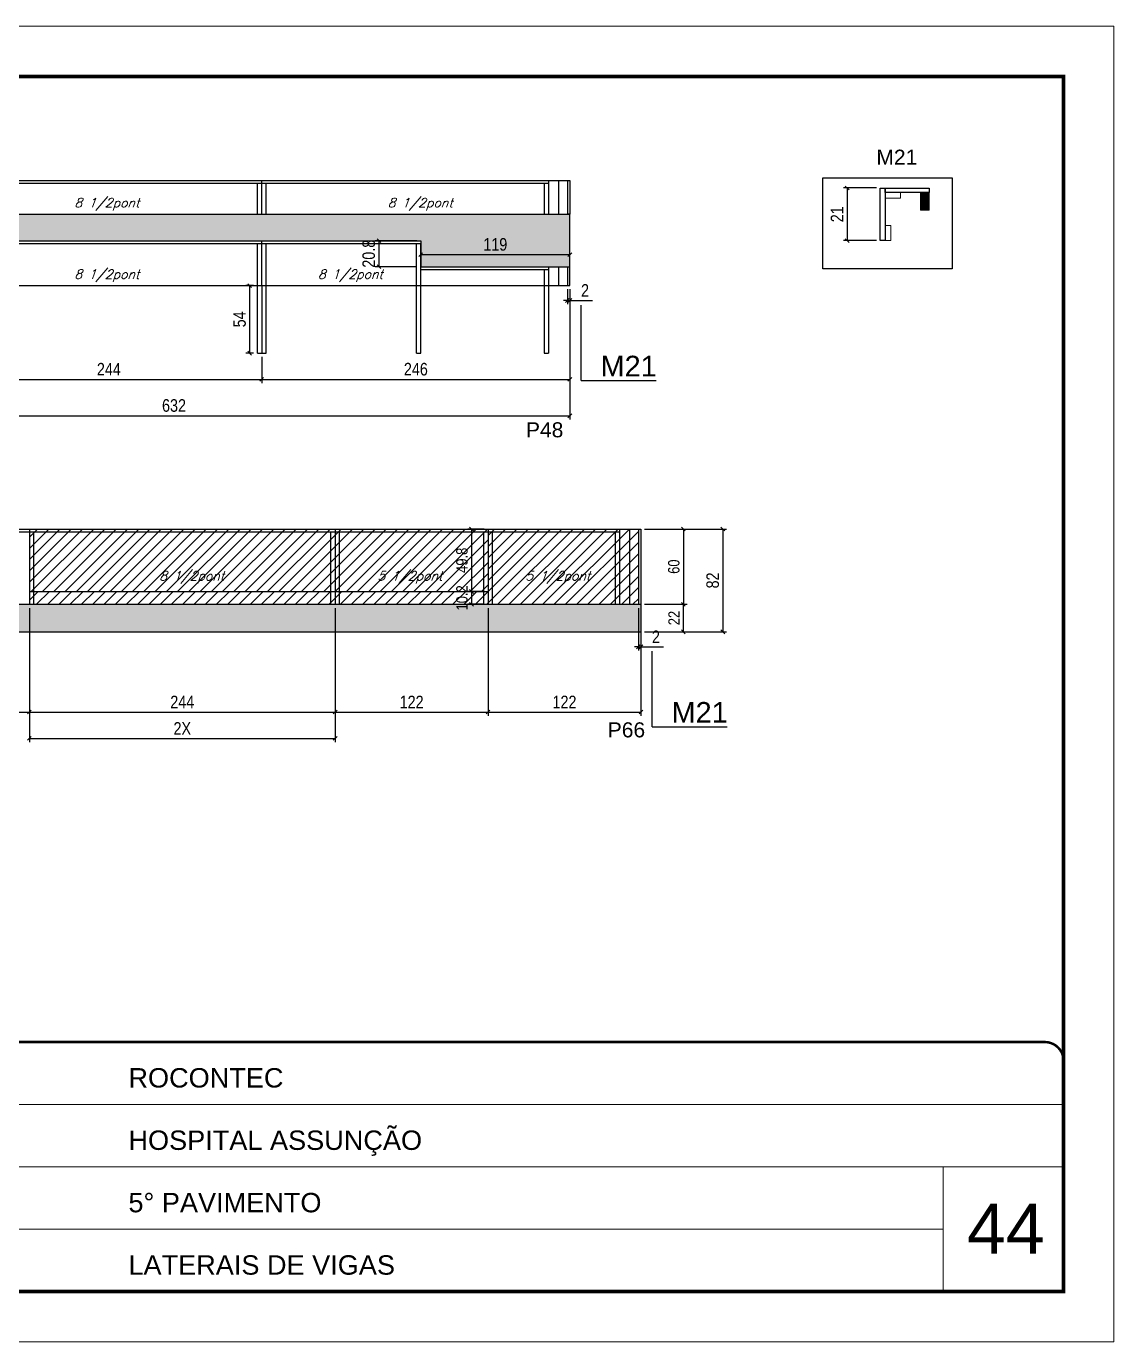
# Model space of a CAD drawing. Extents: x -20960 to -5926, y -2106 to 21915.
# Drawn here: x -6835 to -5967, y 9380 to 10430 of the extents above; entities that cross this region are included whole.
import ezdxf

# ---------------------------------------------------------------- set-up
doc = ezdxf.new("R2010")
doc.units = 0
doc.linetypes.add('CONTINUO', pattern=[0])
doc.linetypes.add('DASHED', pattern=[0.75, 0.5, -0.25])
for name, color, linetype in [('5', 5, 'Continuous'), ('COTA', 241, 'Continuous'), ('NOMENCLATURA', 7, 'Continuous'), ('Painéis', 200, 'Continuous'), ('Reaproveitamento', 251, 'Continuous'), ('SARR_2.2x7', 40, 'Continuous'), ('SARR_3.5x7', 81, 'Continuous'), ('texto', 7, 'Continuous')]:
    doc.layers.add(name, color=color, linetype=linetype)
for name, color, linetype, lineweight in [('CARIMBO', 255, 'Continuous', 9), ('Folhas', 255, 'Continuous', 9), ('Madeira', 126, 'Continuous', 18), ('Sarr 2.2x7', 40, 'Continuous', 9), ('SARRAFO DE PRESSAO', 251, 'DASHED', 9)]:
    doc.layers.add(name, color=color, linetype=linetype, lineweight=lineweight)
doc.styles.add('ARIAL', font='arial.ttf')
doc.styles.add('COTA TECNICA', font='techl___.ttf', dxfattribs={"height": 10})
doc.styles.add('COTA TECNICA-50', font='techl___.ttf', dxfattribs={"height": 9})
doc.styles.add('Romans', font='romans.shx')
doc.styles.get("Standard").update_dxf_attribs({"font": 'arial.ttf'})
doc.dimstyles.new('COTA PAINEL-50', dxfattribs={"dimtxt": 9, "dimasz": 3, "dimexe": 3, "dimexo": 3, "dimgap": 3, "dimtad": 1, "dimdec": 1, "dimzin": 12, "dimdsep": 46, "dimtxsty": 'COTA TECNICA-50', "dimblk1": 'OBLIQUE', "dimblk2": 'OBLIQUE', "dimsah": 1, "dimcen": 0.9, "dimclrd": 4, "dimclre": 4, "dimclrt": 240, "dimadec": 1, "dimazin": 3, "dimtfac": 1, "dimtdec": 1, "dimtmove": 0, "dimatfit": 3, "dimfxl": 1, "dimtolj": 1, "dimtzin": 12, "dimarcsym": 0})
doc.dimstyles.new('PAINEL', dxfattribs={"dimtxt": 10, "dimasz": 3, "dimexe": 3, "dimexo": 3, "dimgap": 3, "dimtad": 1, "dimdec": 1, "dimzin": 12, "dimdsep": 46, "dimtxsty": 'COTA TECNICA', "dimblk1": 'OBLIQUE', "dimblk2": 'OBLIQUE', "dimsah": 1, "dimcen": 0.9, "dimclrd": 4, "dimclre": 4, "dimclrt": 240, "dimadec": 1, "dimazin": 3, "dimtfac": 1, "dimtdec": 1, "dimtmove": 0, "dimatfit": 3, "dimfxl": 1, "dimtolj": 1, "dimtzin": 12, "dimarcsym": 0})
pattern_1 = [(45, (14041.408, 13473.882), (-4.490128, 4.490128), [])]
pattern_2 = [(45, (1585, 3445.7253), (-4.490128, 4.490128), [])]

# ---------------------------------------------------------------- blocks, each defined once
blk = doc.blocks.new('9999999999')
at = {"color": 30, "linetype": 'CONTINUO'}
for p, q in [((98564.6, 34379.6), (99584, 34379.6)), ((98564.6, 34329.8), (99488, 34329.8)), ((99584, 34329.8), (99488, 34329.8)), ((99488, 34329.8), (99488, 34230.2)), ((98564.6, 34280), (99488, 34280))]:
    blk.add_line(p, q, dxfattribs=at)
at = {"color": 30, "linetype": 'CONTINUO', "const_width": 2}
blk.add_lwpolyline([(99584, 34230.2), (99584, 34414.4, 0.414214), (99569, 34429.4), (98229, 34429.4, 0.414214), (98214, 34414.4), (98214, 34245.2, 0.414214), (98229, 34230.2), (99584, 34230.2)], format="xyb", dxfattribs=at)
at = {"layer": 'Folhas'}
blk.add_lwpolyline([(98139, 34190.2), (99624, 34190.2), (99624, 35240.2), (98139, 35240.2)], close=True, dxfattribs=at)
at = {"layer": 'Folhas', "color": 30, "const_width": 3}
blk.add_lwpolyline([(98214, 34230.2), (99584, 34230.2), (99584, 35200.2), (98214, 35200.2)], close=True, dxfattribs=at)
at = {"color": 7, "linetype": 'Continuous', "ltscale": 5, "style": 'ARIAL'}
for s, height, p in [('ROCONTEC', 15.48, (98837.7, 34393.1)), ('HOSPITAL ASSUNÇÃO', 15.483, (98837.7, 34343.3)), ('5° PAVIMENTO', 15.483, (98837.7, 34293.5)), ('LATERAIS DE VIGAS', 15.483, (98837.7, 34243.7))]:
    blk.add_text(s, height=height, dxfattribs=at).set_placement(p)
blk = doc.blocks.new('_Oblique')
at = {"color": 0, "linetype": 'ByBlock', "lineweight": -2}
blk.add_line((-0.5, -0.5), (0.5, 0.5), dxfattribs=at)
blk = doc.blocks.new('*D1491')
at = {"layer": 'COTA', "color": 4, "lineweight": -2, "ltscale": 25, "transparency": 16777216}
for p, q in [((-6403, 10219.7), (-6403, 10207.8)), ((-6401, 10219.7), (-6401, 10207.8)), ((-6403, 10210.8), (-6406, 10210.8)), ((-6403, 10210.8), (-6401, 10210.8)), ((-6401, 10210.8), (-6382.8, 10210.8))]:
    blk.add_line(p, q, dxfattribs=at)
at = {"layer": 'Defpoints', "color": 0, "ltscale": 25, "transparency": 16777216}
for p in [(-6403, 10222.7), (-6401, 10222.7), (-6401, 10210.8)]:
    blk.add_point(p, dxfattribs=at)
at = {"layer": 'COTA', "color": 4, "lineweight": -2, "ltscale": 25, "transparency": 16777216, "xscale": 3, "yscale": 3, "zscale": 3}
blk.add_blockref('_Oblique', (-6403, 10210.8), dxfattribs=at)
at = {"layer": 'COTA', "color": 4, "lineweight": -2, "ltscale": 25, "transparency": 16777216, "xscale": 3, "yscale": 3, "zscale": 3, "rotation": 180}
blk.add_blockref('_Oblique', (-6401, 10210.8), dxfattribs=at)
at = {"layer": 'COTA', "color": 240, "ltscale": 25, "transparency": 16777216, "insert": (-6388.9, 10218.8), "char_height": 10, "attachment_point": 5, "style": 'COTA TECNICA'}
blk.add_mtext('\\A1;2', dxfattribs=at)
blk = doc.blocks.new('*D1493')
at = {"layer": 'COTA', "color": 4, "lineweight": -2, "ltscale": 25, "transparency": 16777216}
for p, q in [((-6890.9, 10165.7), (-6890.9, 10144.8)), ((-6646.9, 10165.7), (-6646.9, 10144.8)), ((-6890.9, 10147.8), (-6646.9, 10147.8))]:
    blk.add_line(p, q, dxfattribs=at)
at = {"layer": 'Defpoints', "color": 0, "ltscale": 25, "transparency": 16777216}
for p in [(-6890.9, 10168.7), (-6646.9, 10168.7), (-6646.9, 10147.8)]:
    blk.add_point(p, dxfattribs=at)
at = {"layer": 'COTA', "color": 4, "lineweight": -2, "ltscale": 25, "transparency": 16777216, "xscale": 3, "yscale": 3, "zscale": 3, "rotation": 180}
blk.add_blockref('_Oblique', (-6890.9, 10147.8), dxfattribs=at)
at = {"layer": 'COTA', "color": 4, "lineweight": -2, "ltscale": 25, "transparency": 16777216, "xscale": 3, "yscale": 3, "zscale": 3}
blk.add_blockref('_Oblique', (-6646.9, 10147.8), dxfattribs=at)
at = {"layer": 'COTA', "color": 240, "ltscale": 25, "transparency": 16777216, "insert": (-6768.9, 10155.9), "char_height": 10, "attachment_point": 5, "style": 'COTA TECNICA'}
blk.add_mtext('\\A1;244', dxfattribs=at)
blk = doc.blocks.new('*D1494')
at = {"layer": 'COTA', "color": 4, "lineweight": -2, "ltscale": 25, "transparency": 16777216}
for p, q in [((-6401, 10219.7), (-6401, 10144.8)), ((-6646.9, 10165.7), (-6646.9, 10144.8)), ((-6646.9, 10147.8), (-6401, 10147.8))]:
    blk.add_line(p, q, dxfattribs=at)
at = {"layer": 'Defpoints', "color": 0, "ltscale": 25, "transparency": 16777216}
for p in [(-6401, 10222.7), (-6646.9, 10168.7), (-6401, 10147.8)]:
    blk.add_point(p, dxfattribs=at)
at = {"layer": 'COTA', "color": 4, "lineweight": -2, "ltscale": 25, "transparency": 16777216, "xscale": 3, "yscale": 3, "zscale": 3, "rotation": 180}
blk.add_blockref('_Oblique', (-6646.9, 10147.8), dxfattribs=at)
at = {"layer": 'COTA', "color": 4, "lineweight": -2, "ltscale": 25, "transparency": 16777216, "xscale": 3, "yscale": 3, "zscale": 3}
blk.add_blockref('_Oblique', (-6401, 10147.8), dxfattribs=at)
at = {"layer": 'COTA', "color": 240, "ltscale": 25, "transparency": 16777216, "insert": (-6523.9, 10155.9), "char_height": 10, "attachment_point": 5, "style": 'COTA TECNICA'}
blk.add_mtext('\\A1;246', dxfattribs=at)
blk = doc.blocks.new('*D1495')
at = {"layer": 'COTA', "color": 4, "lineweight": -2, "ltscale": 25, "transparency": 16777216}
for p, q in [((-6520, 10240.7), (-6520, 10250.4)), ((-6401, 10241.1), (-6401, 10250.4)), ((-6520, 10247.4), (-6401, 10247.4))]:
    blk.add_line(p, q, dxfattribs=at)
at = {"layer": 'Defpoints', "color": 0, "ltscale": 25, "transparency": 16777216}
for p in [(-6520, 10237.7), (-6401, 10247.4), (-6401, 10238.1)]:
    blk.add_point(p, dxfattribs=at)
at = {"layer": 'COTA', "color": 4, "lineweight": -2, "ltscale": 25, "transparency": 16777216, "xscale": 3, "yscale": 3, "zscale": 3, "rotation": 180}
blk.add_blockref('_Oblique', (-6520, 10247.4), dxfattribs=at)
at = {"layer": 'COTA', "color": 4, "lineweight": -2, "ltscale": 25, "transparency": 16777216, "xscale": 3, "yscale": 3, "zscale": 3}
blk.add_blockref('_Oblique', (-6401, 10247.4), dxfattribs=at)
at = {"layer": 'COTA', "color": 240, "ltscale": 25, "transparency": 16777216, "insert": (-6460.5, 10255.5), "char_height": 10, "attachment_point": 5, "style": 'COTA TECNICA'}
blk.add_mtext('\\A1;119', dxfattribs=at)
blk = doc.blocks.new('*D1496')
at = {"layer": 'COTA', "color": 4, "lineweight": -2, "ltscale": 25, "transparency": 16777216}
for p, q in [((-6832.3, 9965.3), (-6832.3, 9879.2)), ((-7037.3, 9923.3), (-7037.3, 9879.2)), ((-7037.3, 9882.2), (-6832.3, 9882.2))]:
    blk.add_line(p, q, dxfattribs=at)
at = {"layer": 'Defpoints', "color": 0, "ltscale": 25, "transparency": 16777216}
for p in [(-6832.3, 9968.3), (-7037.3, 9926.3), (-6832.3, 9882.2)]:
    blk.add_point(p, dxfattribs=at)
at = {"layer": 'COTA', "color": 4, "lineweight": -2, "ltscale": 25, "transparency": 16777216, "xscale": 3, "yscale": 3, "zscale": 3, "rotation": 180}
blk.add_blockref('_Oblique', (-7037.3, 9882.2), dxfattribs=at)
at = {"layer": 'COTA', "color": 4, "lineweight": -2, "ltscale": 25, "transparency": 16777216, "xscale": 3, "yscale": 3, "zscale": 3}
blk.add_blockref('_Oblique', (-6832.3, 9882.2), dxfattribs=at)
at = {"layer": 'COTA', "color": 240, "ltscale": 25, "transparency": 16777216, "insert": (-6934.8, 9890.4), "char_height": 10, "attachment_point": 5, "style": 'COTA TECNICA'}
blk.add_mtext('\\A1;205', dxfattribs=at)
blk = doc.blocks.new('*D1497')
at = {"layer": 'COTA', "color": 4, "lineweight": -2, "ltscale": 25, "transparency": 16777216}
for p, q in [((-6832.3, 9965.3), (-6832.3, 9879.2)), ((-6588.3, 9943.3), (-6588.3, 9879.2)), ((-6832.3, 9882.2), (-6588.3, 9882.2))]:
    blk.add_line(p, q, dxfattribs=at)
at = {"layer": 'Defpoints', "color": 0, "ltscale": 25, "transparency": 16777216}
for p in [(-6832.3, 9968.3), (-6588.3, 9946.3), (-6588.3, 9882.2)]:
    blk.add_point(p, dxfattribs=at)
at = {"layer": 'COTA', "color": 4, "lineweight": -2, "ltscale": 25, "transparency": 16777216, "xscale": 3, "yscale": 3, "zscale": 3, "rotation": 180}
blk.add_blockref('_Oblique', (-6832.3, 9882.2), dxfattribs=at)
at = {"layer": 'COTA', "color": 4, "lineweight": -2, "ltscale": 25, "transparency": 16777216, "xscale": 3, "yscale": 3, "zscale": 3}
blk.add_blockref('_Oblique', (-6588.3, 9882.2), dxfattribs=at)
at = {"layer": 'COTA', "color": 240, "ltscale": 25, "transparency": 16777216, "insert": (-6710.3, 9890.3), "char_height": 10, "attachment_point": 5, "style": 'COTA TECNICA'}
blk.add_mtext('\\A1;244', dxfattribs=at)
blk = doc.blocks.new('*D1513')
at = {"layer": 'Defpoints', "color": 0, "linetype": 'ByBlock', "transparency": 16777216}
for p in [(-6153.3, 10300.6), (-6179.7, 10258.6), (-6153.3, 10258.6)]:
    blk.add_point(p, dxfattribs=at)
at = {"layer": 'Sarr 2.2x7', "color": 4, "linetype": 'ByBlock', "lineweight": -2, "transparency": 16777216}
for p, q in [((-6156.3, 10300.6), (-6182.7, 10300.6)), ((-6179.7, 10300.6), (-6179.7, 10258.6)), ((-6156.3, 10258.6), (-6182.7, 10258.6))]:
    blk.add_line(p, q, dxfattribs=at)
at = {"layer": 'Sarr 2.2x7', "color": 4, "linetype": 'ByBlock', "lineweight": -2, "transparency": 16777216, "xscale": 3, "yscale": 3, "zscale": 3}
for p, rotation in [((-6179.7, 10300.6), 90), ((-6179.7, 10258.6), 270)]:
    blk.add_blockref('_Oblique', p, dxfattribs=dict(at, rotation=rotation))
at = {"layer": 'Sarr 2.2x7', "color": 240, "linetype": 'ByBlock', "transparency": 16777216, "insert": (-6187.8, 10279.6), "char_height": 10, "attachment_point": 5, "rotation": 90, "style": 'COTA TECNICA'}
blk.add_mtext('\\A1;21', dxfattribs=at)
blk = doc.blocks.new('*D1517')
at = {"layer": 'COTA', "color": 4, "lineweight": -2, "ltscale": 25, "transparency": 16777216}
for p, q in [((-6523, 10258.5), (-6556.4, 10258.5)), ((-6553.4, 10258.5), (-6553.4, 10237.7)), ((-6523, 10237.7), (-6556.4, 10237.7))]:
    blk.add_line(p, q, dxfattribs=at)
at = {"layer": 'Defpoints', "color": 0, "ltscale": 25, "transparency": 16777216}
for p in [(-6520, 10258.5), (-6553.4, 10237.7), (-6520, 10237.7)]:
    blk.add_point(p, dxfattribs=at)
at = {"layer": 'COTA', "color": 4, "lineweight": -2, "ltscale": 25, "transparency": 16777216, "xscale": 3, "yscale": 3, "zscale": 3}
for p, rotation in [((-6553.4, 10258.5), 90), ((-6553.4, 10237.7), 270)]:
    blk.add_blockref('_Oblique', p, dxfattribs=dict(at, rotation=rotation))
at = {"layer": 'COTA', "color": 240, "ltscale": 25, "transparency": 16777216, "insert": (-6561.5, 10248.1), "char_height": 10, "attachment_point": 5, "rotation": 90, "style": 'COTA TECNICA'}
blk.add_mtext('\\A1;20.8', dxfattribs=at)
blk = doc.blocks.new('*D1502')
at = {"layer": 'COTA', "color": 4, "lineweight": -2, "ltscale": 25, "transparency": 16777216}
for p, q in [((-7032.9, 10219.7), (-7032.9, 10115.7)), ((-6401, 10219.7), (-6401, 10115.7)), ((-7032.9, 10118.7), (-6401, 10118.7))]:
    blk.add_line(p, q, dxfattribs=at)
at = {"layer": 'Defpoints', "color": 0, "ltscale": 25, "transparency": 16777216}
for p in [(-7032.9, 10222.7), (-6401, 10222.7), (-6401, 10118.7)]:
    blk.add_point(p, dxfattribs=at)
at = {"layer": 'COTA', "color": 4, "lineweight": -2, "ltscale": 25, "transparency": 16777216, "xscale": 3, "yscale": 3, "zscale": 3, "rotation": 180}
blk.add_blockref('_Oblique', (-7032.9, 10118.7), dxfattribs=at)
at = {"layer": 'COTA', "color": 4, "lineweight": -2, "ltscale": 25, "transparency": 16777216, "xscale": 3, "yscale": 3, "zscale": 3}
blk.add_blockref('_Oblique', (-6401, 10118.7), dxfattribs=at)
at = {"layer": 'COTA', "color": 240, "ltscale": 25, "transparency": 16777216, "insert": (-6716.9, 10126.9), "char_height": 10, "attachment_point": 5, "style": 'COTA TECNICA'}
blk.add_mtext('\\A1;632', dxfattribs=at)
blk = doc.blocks.new('*D1503')
at = {"layer": 'COTA', "color": 4, "lineweight": -2, "ltscale": 25, "transparency": 16777216}
for p, q in [((-6466.3, 9965.3), (-6466.3, 9879.2)), ((-6588.3, 9943.3), (-6588.3, 9879.2)), ((-6588.3, 9882.2), (-6466.3, 9882.2))]:
    blk.add_line(p, q, dxfattribs=at)
at = {"layer": 'Defpoints', "color": 0, "ltscale": 25, "transparency": 16777216}
for p in [(-6466.3, 9968.3), (-6588.3, 9946.3), (-6466.3, 9882.2)]:
    blk.add_point(p, dxfattribs=at)
at = {"layer": 'COTA', "color": 4, "lineweight": -2, "ltscale": 25, "transparency": 16777216, "xscale": 3, "yscale": 3, "zscale": 3, "rotation": 180}
blk.add_blockref('_Oblique', (-6588.3, 9882.2), dxfattribs=at)
at = {"layer": 'COTA', "color": 4, "lineweight": -2, "ltscale": 25, "transparency": 16777216, "xscale": 3, "yscale": 3, "zscale": 3}
blk.add_blockref('_Oblique', (-6466.3, 9882.2), dxfattribs=at)
at = {"layer": 'COTA', "color": 240, "ltscale": 25, "transparency": 16777216, "insert": (-6527.3, 9890.3), "char_height": 10, "attachment_point": 5, "style": 'COTA TECNICA'}
blk.add_mtext('\\A1;122', dxfattribs=at)
blk = doc.blocks.new('*D1504')
at = {"layer": 'COTA', "color": 4, "lineweight": -2, "ltscale": 25, "transparency": 16777216}
for p, q in [((-6832.3, 9965.3), (-6832.3, 9858.2)), ((-6588.3, 9965.3), (-6588.3, 9858.2)), ((-6832.3, 9861.2), (-6588.3, 9861.2))]:
    blk.add_line(p, q, dxfattribs=at)
at = {"layer": 'Defpoints', "color": 0, "ltscale": 25, "transparency": 16777216}
for p in [(-6832.3, 9968.3), (-6588.3, 9968.3), (-6588.3, 9861.2)]:
    blk.add_point(p, dxfattribs=at)
at = {"layer": 'COTA', "color": 4, "lineweight": -2, "ltscale": 25, "transparency": 16777216, "xscale": 3, "yscale": 3, "zscale": 3, "rotation": 180}
blk.add_blockref('_Oblique', (-6832.3, 9861.2), dxfattribs=at)
at = {"layer": 'COTA', "color": 4, "lineweight": -2, "ltscale": 25, "transparency": 16777216, "xscale": 3, "yscale": 3, "zscale": 3}
blk.add_blockref('_Oblique', (-6588.3, 9861.2), dxfattribs=at)
at = {"layer": 'COTA', "color": 240, "ltscale": 25, "transparency": 16777216, "insert": (-6710.3, 9869.2), "char_height": 10, "attachment_point": 5, "style": 'COTA TECNICA'}
blk.add_mtext('\\A1;2X', dxfattribs=at)
blk = doc.blocks.new('*D1505')
at = {"layer": 'COTA', "color": 4, "lineweight": -2, "ltscale": 25, "transparency": 16777216}
for p, q in [((-6466.3, 9965.3), (-6466.3, 9879.2)), ((-6344.3, 9965.3), (-6344.3, 9879.2)), ((-6466.3, 9882.2), (-6344.3, 9882.2))]:
    blk.add_line(p, q, dxfattribs=at)
at = {"layer": 'Defpoints', "color": 0, "ltscale": 25, "transparency": 16777216}
for p in [(-6466.3, 9968.3), (-6344.3, 9968.3), (-6344.3, 9882.2)]:
    blk.add_point(p, dxfattribs=at)
at = {"layer": 'COTA', "color": 4, "lineweight": -2, "ltscale": 25, "transparency": 16777216, "xscale": 3, "yscale": 3, "zscale": 3, "rotation": 180}
blk.add_blockref('_Oblique', (-6466.3, 9882.2), dxfattribs=at)
at = {"layer": 'COTA', "color": 4, "lineweight": -2, "ltscale": 25, "transparency": 16777216, "xscale": 3, "yscale": 3, "zscale": 3}
blk.add_blockref('_Oblique', (-6344.3, 9882.2), dxfattribs=at)
at = {"layer": 'COTA', "color": 240, "ltscale": 25, "transparency": 16777216, "insert": (-6405.3, 9890.3), "char_height": 10, "attachment_point": 5, "style": 'COTA TECNICA'}
blk.add_mtext('\\A1;122', dxfattribs=at)
blk = doc.blocks.new('*D1506')
at = {"layer": 'COTA', "color": 4, "lineweight": -2, "ltscale": 25, "transparency": 16777216}
for p, q in [((-6341.3, 10028.3), (-6275.9, 10028.3)), ((-6278.9, 10028.3), (-6278.9, 9946.3)), ((-6341.3, 9946.3), (-6275.9, 9946.3))]:
    blk.add_line(p, q, dxfattribs=at)
at = {"layer": 'Defpoints', "color": 0, "ltscale": 25, "transparency": 16777216}
for p in [(-6344.3, 10028.3), (-6344.3, 9946.3), (-6278.9, 9946.3)]:
    blk.add_point(p, dxfattribs=at)
at = {"layer": 'COTA', "color": 4, "lineweight": -2, "ltscale": 25, "transparency": 16777216, "xscale": 3, "yscale": 3, "zscale": 3}
for p, rotation in [((-6278.9, 10028.3), 90), ((-6278.9, 9946.3), 270)]:
    blk.add_blockref('_Oblique', p, dxfattribs=dict(at, rotation=rotation))
at = {"layer": 'COTA', "color": 240, "ltscale": 25, "transparency": 16777216, "insert": (-6287, 9987.3), "char_height": 10, "attachment_point": 5, "rotation": 90, "style": 'COTA TECNICA'}
blk.add_mtext('\\A1;82', dxfattribs=at)
blk = doc.blocks.new('*D1500')
at = {"layer": 'COTA', "color": 4, "lineweight": -2, "transparency": 16777216}
for p, q in [((-6341.3, 10028.3), (-6307.4, 10028.3)), ((-6310.4, 10028.3), (-6310.4, 9968.3)), ((-6341.3, 9968.3), (-6307.4, 9968.3))]:
    blk.add_line(p, q, dxfattribs=at)
at = {"layer": 'Defpoints', "color": 0, "transparency": 16777216}
for p in [(-6344.3, 10028.3), (-6344.3, 9968.3), (-6310.4, 9968.3)]:
    blk.add_point(p, dxfattribs=at)
at = {"layer": 'COTA', "color": 4, "lineweight": -2, "transparency": 16777216, "xscale": 3, "yscale": 3, "zscale": 3}
for p, rotation in [((-6310.4, 10028.3), 90), ((-6310.4, 9968.3), 270)]:
    blk.add_blockref('_Oblique', p, dxfattribs=dict(at, rotation=rotation))
at = {"layer": 'COTA', "color": 240, "transparency": 16777216, "insert": (-6318, 9998.3), "char_height": 9, "attachment_point": 5, "rotation": 90, "style": 'COTA TECNICA-50'}
blk.add_mtext('\\A1;60', dxfattribs=at)
blk = doc.blocks.new('*D1501')
at = {"layer": 'COTA', "color": 4, "lineweight": -2, "ltscale": 25, "transparency": 16777216}
for p, q in [((-6346.3, 9965.3), (-6346.3, 9931.3)), ((-6346.3, 9934.3), (-6349.3, 9934.3)), ((-6346.3, 9934.3), (-6344.3, 9934.3)), ((-6344.3, 9943.3), (-6344.3, 9931.3)), ((-6344.3, 9934.3), (-6326.2, 9934.3))]:
    blk.add_line(p, q, dxfattribs=at)
at = {"layer": 'Defpoints', "color": 0, "ltscale": 25, "transparency": 16777216}
for p in [(-6346.3, 9968.3), (-6344.3, 9946.3), (-6344.3, 9934.3)]:
    blk.add_point(p, dxfattribs=at)
at = {"layer": 'COTA', "color": 4, "lineweight": -2, "ltscale": 25, "transparency": 16777216, "xscale": 3, "yscale": 3, "zscale": 3}
blk.add_blockref('_Oblique', (-6346.3, 9934.3), dxfattribs=at)
at = {"layer": 'COTA', "color": 4, "lineweight": -2, "ltscale": 25, "transparency": 16777216, "xscale": 3, "yscale": 3, "zscale": 3, "rotation": 180}
blk.add_blockref('_Oblique', (-6344.3, 9934.3), dxfattribs=at)
at = {"layer": 'COTA', "color": 240, "ltscale": 25, "transparency": 16777216, "insert": (-6332.3, 9942.3), "char_height": 10, "attachment_point": 5, "style": 'COTA TECNICA'}
blk.add_mtext('\\A1;2', dxfattribs=at)
blk = doc.blocks.new('*D1515')
at = {"layer": 'COTA', "color": 4, "lineweight": -2, "transparency": 16777216}
for p, q in [((-6469.3, 9978.5), (-6482.5, 9978.5)), ((-6479.5, 9978.5), (-6479.5, 9968.3)), ((-6469.3, 9968.3), (-6482.5, 9968.3))]:
    blk.add_line(p, q, dxfattribs=at)
at = {"layer": 'Defpoints', "color": 0, "transparency": 16777216}
for p in [(-6466.3, 9978.5), (-6479.5, 9968.3), (-6466.3, 9968.3)]:
    blk.add_point(p, dxfattribs=at)
at = {"layer": 'COTA', "color": 4, "lineweight": -2, "transparency": 16777216, "xscale": 3, "yscale": 3, "zscale": 3}
for p, rotation in [((-6479.5, 9978.5), 90), ((-6479.5, 9968.3), 270)]:
    blk.add_blockref('_Oblique', p, dxfattribs=dict(at, rotation=rotation))
at = {"layer": 'COTA', "color": 240, "transparency": 16777216, "insert": (-6487.1, 9973.4), "char_height": 9, "attachment_point": 5, "rotation": 90, "style": 'COTA TECNICA-50'}
blk.add_mtext('\\A1;10.2', dxfattribs=at)
blk = doc.blocks.new('*D1516')
at = {"layer": 'COTA', "color": 4, "lineweight": -2, "transparency": 16777216}
for p, q in [((-6469.3, 10028.3), (-6482.5, 10028.3)), ((-6479.5, 10028.3), (-6479.5, 9978.5)), ((-6469.3, 9978.5), (-6482.5, 9978.5))]:
    blk.add_line(p, q, dxfattribs=at)
at = {"layer": 'Defpoints', "color": 0, "transparency": 16777216}
for p in [(-6466.3, 10028.3), (-6479.5, 9978.5), (-6466.3, 9978.5)]:
    blk.add_point(p, dxfattribs=at)
at = {"layer": 'COTA', "color": 4, "lineweight": -2, "transparency": 16777216, "xscale": 3, "yscale": 3, "zscale": 3}
for p, rotation in [((-6479.5, 10028.3), 90), ((-6479.5, 9978.5), 270)]:
    blk.add_blockref('_Oblique', p, dxfattribs=dict(at, rotation=rotation))
at = {"layer": 'COTA', "color": 240, "transparency": 16777216, "insert": (-6487.1, 10003.4), "char_height": 9, "attachment_point": 5, "rotation": 90, "style": 'COTA TECNICA-50'}
blk.add_mtext('\\A1;49.8', dxfattribs=at)
blk = doc.blocks.new('*D1526')
at = {"layer": 'COTA', "color": 4, "lineweight": -2, "transparency": 16777216}
for p, q in [((-6341.3, 9968.3), (-6307.4, 9968.3)), ((-6310.4, 9946.3), (-6310.4, 9968.3)), ((-6341.3, 9946.3), (-6307.4, 9946.3))]:
    blk.add_line(p, q, dxfattribs=at)
at = {"layer": 'Defpoints', "color": 0, "transparency": 16777216}
for p in [(-6344.3, 9968.3), (-6310.4, 9968.3), (-6344.3, 9946.3)]:
    blk.add_point(p, dxfattribs=at)
at = {"layer": 'COTA', "color": 4, "lineweight": -2, "transparency": 16777216, "xscale": 3, "yscale": 3, "zscale": 3}
for p, rotation in [((-6310.4, 9968.3), 90), ((-6310.4, 9946.3), 270)]:
    blk.add_blockref('_Oblique', p, dxfattribs=dict(at, rotation=rotation))
at = {"layer": 'COTA', "color": 240, "transparency": 16777216, "insert": (-6317.9, 9957.3), "char_height": 9, "attachment_point": 5, "rotation": 90, "style": 'COTA TECNICA-50'}
blk.add_mtext('\\A1;22', dxfattribs=at)
blk = doc.blocks.new('*D1738')
at = {"layer": 'COTA', "color": 4, "lineweight": -2, "ltscale": 25, "transparency": 16777216}
for p, q in [((-6653.4, 10222.7), (-6659.5, 10222.7)), ((-6656.5, 10168.7), (-6656.5, 10222.7)), ((-6653.4, 10168.7), (-6659.5, 10168.7))]:
    blk.add_line(p, q, dxfattribs=at)
at = {"layer": 'Defpoints', "color": 0, "ltscale": 25, "transparency": 16777216}
for p in [(-6656.5, 10222.7), (-6650.4, 10222.7), (-6650.4, 10168.7)]:
    blk.add_point(p, dxfattribs=at)
at = {"layer": 'COTA', "color": 4, "lineweight": -2, "ltscale": 25, "transparency": 16777216, "xscale": 3, "yscale": 3, "zscale": 3}
for p, rotation in [((-6656.5, 10222.7), 90), ((-6656.5, 10168.7), 270)]:
    blk.add_blockref('_Oblique', p, dxfattribs=dict(at, rotation=rotation))
at = {"layer": 'COTA', "color": 240, "ltscale": 25, "transparency": 16777216, "insert": (-6664.6, 10195.7), "char_height": 10, "attachment_point": 5, "rotation": 90, "style": 'COTA TECNICA'}
blk.add_mtext('\\A1;54', dxfattribs=at)

msp = doc.modelspace()

# ---------------------------------------------------------------- hatches: boundary and pattern name
at = {"layer": 'COTA', "linetype": 'ByBlock'}
h = msp.add_hatch(dxfattribs=at)
h.set_pattern_fill('AR-CONC', color=256, scale=0.03)
h.set_pattern_definition([(50, (-144589.2897, -20637.411), (5.46554007, -0.47817257), [0.5715, -6.2865]), (355, (-144589.2897, -20637.411), (-1.05730264, 5.73170536), [0.4572, -5.02921753]), (100.4514447, (-144588.834, -20637.451), (4.40823741, 5.25353256), [0.48570026, -5.34270734]), (46.1842, (-144589.29, -20635.887), (8.13237123, -1.26126984), [0.85725, -9.42975]), (96.6355576, (-144588.612, -20635.992), (7.122124, 7.42278374), [0.7285507, -8.01406824]), (351.184151, (-144589.29, -20635.887), (7.122124, 7.42278374), [0.685799, -7.54379196]), (21, (-144588.5277, -20636.268), (4.54843174, -3.06795595), [0.5715, -6.2865]), (326, (-144588.5277, -20636.268), (1.85406085, 5.52563898), [0.4572, -5.0292]), (71.451445, (-144588.1487, -20636.5236), (6.40249258, 2.45768307), [0.48570026, -5.34269813]), (37.5, (-144589.2897, -20637.411), (0.092658098, 2.536651166), [0, -4.96824, 0, -5.1054, 0, -5.04825]), (7.5, (-144589.2897, -20637.411), (2.004589875, 3.005417245), [0, -2.91084, 0, -4.85394, 0, -1.92405]), (327.5, (-144590.989, -20637.411), (4.067717855, -0.17186232), [0, -1.905, 0, -5.9436, 0, -7.8867]), (317.5, (-144591.751, -20637.411), (4.44387544, 0.76279473), [0, -2.4765, 0, -3.94716, 0, -5.6007])])
h.paths.add_polyline_path([(-6400.95, 10237.68), (-6400.95, 10279.68), (-6519.95, 10279.68), (-7032.91, 10279.68), (-7032.91, 10258.48), (-6519.95, 10258.48), (-6519.95, 10237.68)])
h.paths.add_polyline_path([(-6551.71, 10231.37), (-6551.71, 10265.3), (-6572.3, 10265.3), (-6572.3, 10231.37)], flags=9)
h = msp.add_hatch(dxfattribs=at)
h.set_pattern_fill('AR-CONC', color=256, scale=0.03)
h.set_pattern_definition([(50, (1585, 3445.7253), (5.46554, -0.4781726), [0.5715, -6.2865]), (355, (1585, 3445.7253), (-1.0573026, 5.7317054), [0.4572, -5.0292175]), (100.451445, (1585.4555, 3445.6855), (4.4082374, 5.2535326), [0.4857003, -5.3427073]), (46.1842, (1585, 3447.249), (8.1323712, -1.26127), [0.85725, -9.42975]), (96.63556, (1585.678, 3447.144), (7.122124, 7.422784), [0.728551, -8.014068]), (351.18415, (1585, 3447.249), (7.122124, 7.422784), [0.685799, -7.543792]), (21, (1585.762, 3446.8683), (4.5484317, -3.067956), [0.5715, -6.2865]), (326, (1585.762, 3446.8683), (1.8540609, 5.525639), [0.4572, -5.0292]), (71.451445, (1586.141, 3446.6127), (6.4024926, 2.457683), [0.4857003, -5.342698]), (37.5, (1585, 3445.7253), (0.0926581, 2.53665117), [0, -4.96824, 0, -5.1054, 0, -5.04825]), (7.5, (1585, 3445.7253), (2.0045899, 3.00541724), [0, -2.91084, 0, -4.85394, 0, -1.92405]), (327.5, (1583.3007, 3445.7253), (4.06771786, -0.17186232), [0, -1.905, 0, -5.9436, 0, -7.8867]), (317.5, (1582.5387, 3445.7253), (4.4438754, 0.7627947), [0, -2.4765, 0, -3.94716, 0, -5.6007])])
h.paths.add_polyline_path([(-6922.3, 9946.3), (-6344.32, 9946.3), (-6344.32, 9968.3), (-7037.3, 9968.3), (-7037.3, 9926.3), (-6922.3, 9926.3)])
h.paths.add_polyline_path([(-6478.22, 9959.27), (-6478.22, 9986.81), (-6496.74, 9986.81), (-6496.74, 9959.27)], flags=9)
at = {"layer": 'Madeira'}
h = msp.add_hatch(dxfattribs=at)
h.set_pattern_fill('ANSI31', color=256, scale=0.2, angle=270, style=0)
h.set_pattern_definition([(315, (10451.7189, -3051.1721), (0.449012806, 0.449012806), [])])
h.paths.add_polyline_path([(-6114.3, 10296.96), (-6121.3, 10296.96), (-6121.3, 10282.96), (-6114.3, 10282.96)])
at = {"layer": 'Reaproveitamento', "linetype": 'ByBlock'}
h = msp.add_hatch(dxfattribs=at)
h.set_pattern_fill('ANSI31', color=256, scale=2)
h.set_pattern_definition(pattern_1)
h.paths.add_polyline_path([(-6588.3, 9978.5), (-6588.3, 10028.3), (-6809.32, 10028.3), (-6832.3, 10028.3), (-6832.3, 9978.5)])
h = msp.add_hatch(dxfattribs=at)
h.set_pattern_fill('ANSI31', color=256, scale=2)
h.set_pattern_definition(pattern_1)
h.paths.add_polyline_path([(-6588.3, 10028.3), (-6588.3, 9978.5), (-6466.3, 9978.5), (-6466.3, 10028.3)])
h = msp.add_hatch(dxfattribs=at)
h.set_pattern_fill('ANSI31', color=256, scale=2)
h.set_pattern_definition(pattern_2)
h.paths.add_polyline_path([(-6346.32, 10028.3), (-6466.3, 10028.3), (-6466.3, 9978.5), (-6466.3, 9968.3), (-6346.32, 9968.3)])
h = msp.add_hatch(dxfattribs=at)
h.set_pattern_fill('ANSI31', color=256, scale=2)
h.set_pattern_definition(pattern_2)
h.paths.add_polyline_path([(-6588.3, 9978.5), (-6832.3, 9978.5), (-6832.3, 9978.5), (-6832.3, 9968.3), (-6588.3, 9968.3)])
h = msp.add_hatch(dxfattribs=at)
h.set_pattern_fill('ANSI31', color=256, scale=2)
h.set_pattern_definition(pattern_2)
h.paths.add_polyline_path([(-6466.3, 9978.5), (-6588.3, 9978.5), (-6588.3, 9978.5), (-6588.3, 9968.3), (-6466.3, 9968.3)])

# ---------------------------------------------------------------- linework, layer by layer
at = {"linetype": 'ByBlock'}
msp.add_lwpolyline([(-6199.21, 10308.71), (-6095.77, 10308.71), (-6095.77, 10236.09), (-6199.21, 10236.09)], close=True, dxfattribs=at)
at = {"layer": 'COTA', "linetype": 'ByBlock'}
for p, q in [((-7032.91, 10279.68), (-6519.95, 10279.68)), ((-6519.95, 10279.68), (-6400.95, 10279.68)), ((-6400.95, 10237.68), (-6400.95, 10279.68)), ((-6344.32, 9968.3), (-6344.32, 9946.3)), ((-6922.3, 9946.3), (-6344.32, 9946.3))]:
    msp.add_line(p, q, dxfattribs=at)
at = {"layer": 'Madeira'}
msp.add_lwpolyline([(-6114.3, 10296.96), (-6121.3, 10296.96), (-6121.3, 10282.96), (-6114.3, 10282.96)], close=True, dxfattribs=at)
at = {"layer": 'NOMENCLATURA', "linetype": 'Continuous'}
for p, q in [((-6391.89, 10146.79), (-6391.89, 10207.14)), ((-6391.89, 10146.79), (-6332.2, 10146.79)), ((-6335.26, 9870.38), (-6335.26, 9930.72)), ((-6335.26, 9870.38), (-6275.57, 9870.38))]:
    msp.add_line(p, q, dxfattribs=at)
at = {"layer": 'Painéis'}
for p, q in [((-7032.91, 10306.68), (-6519.95, 10306.68)), ((-6646.91, 10279.68), (-6646.91, 10306.68)), ((-6519.95, 10306.68), (-6400.95, 10306.68)), ((-6402.95, 10306.68), (-6402.95, 10279.68)), ((-6400.95, 10306.68), (-6400.95, 10279.68)), ((-7032.91, 10279.68), (-6402.95, 10279.68)), ((-6400.95, 10279.68), (-6402.95, 10279.68)), ((-7032.91, 10258.48), (-6519.95, 10258.48)), ((-6646.91, 10222.68), (-6646.91, 10258.48)), ((-6519.95, 10258.48), (-6519.95, 10237.68)), ((-6519.95, 10237.68), (-6400.95, 10237.68)), ((-6402.95, 10237.68), (-6402.95, 10222.68)), ((-6400.95, 10222.72), (-6400.95, 10237.68)), ((-7032.91, 10222.68), (-6402.95, 10222.68)), ((-6402.95, 10222.72), (-6400.95, 10222.72)), ((-6918.3, 10028.3), (-6809.32, 10028.3)), ((-6832.3, 10028.3), (-6832.3, 9978.5)), ((-6832.3, 10028.3), (-6832.3, 9968.3)), ((-6809.32, 10028.3), (-6344.32, 10028.3)), ((-6809.32, 10028.3), (-6809.32, 10028.3)), ((-6588.3, 10028.3), (-6588.3, 9978.5)), ((-6588.3, 10028.3), (-6588.3, 9968.3)), ((-6466.3, 10028.3), (-6466.3, 9978.5)), ((-6466.3, 10028.3), (-6466.3, 9968.3)), ((-6346.32, 10028.3), (-6346.32, 9968.3)), ((-6344.32, 10028.3), (-6344.32, 9968.3)), ((-6832.3, 9978.5), (-6466.3, 9978.5)), ((-7037.3, 9968.3), (-6344.32, 9968.3))]:
    msp.add_line(p, q, dxfattribs=at)
msp.add_lwpolyline([(-6149.26, 10258.56), (-6153.26, 10258.56), (-6153.26, 10300.56), (-6149.26, 10300.56)], close=True, dxfattribs=at)
at = {"layer": 'Painéis', "linetype": 'ByBlock'}
msp.add_lwpolyline([(-6149.26, 10300.56), (-6114.32, 10300.56), (-6114.32, 10296.96), (-6149.26, 10296.96), (-6149.26, 10300.56)], dxfattribs=at)
at = {"layer": 'Sarr 2.2x7', "linetype": 'ByBlock'}
for points in [[(-6149.26, 10296.96), (-6137.26, 10296.96), (-6137.26, 10292.56), (-6149.26, 10292.56), (-6149.26, 10296.96)], [(-6149.26, 10258.56), (-6149.26, 10270.56), (-6144.86, 10270.56), (-6144.86, 10258.56), (-6149.26, 10258.56)]]:
    msp.add_lwpolyline(points, dxfattribs=at)
at = {"layer": 'SARR_2.2x7', "linetype": 'Continuous'}
for p, q in [((-6890.91, 10304.48), (-6646.91, 10304.48)), ((-6646.91, 10304.48), (-6519.95, 10304.48)), ((-6519.95, 10304.48), (-6417.95, 10304.48)), ((-6409.95, 10306.64), (-6409.95, 10279.64)), ((-6890.91, 10256.28), (-6646.91, 10256.28)), ((-6646.91, 10256.28), (-6519.95, 10256.28)), ((-6409.95, 10237.68), (-6409.95, 10222.68)), ((-6519.95, 10235.48), (-6417.95, 10235.48)), ((-6353.32, 10028.3), (-6353.32, 9978.5)), ((-7016.8, 10026.1), (-6832.3, 10026.1)), ((-6832.3, 10026.1), (-6588.3, 10026.1)), ((-6588.3, 10026.1), (-6466.3, 10026.1)), ((-6466.3, 10026.1), (-6361.32, 10026.1)), ((-6353.32, 9978.5), (-6353.32, 9968.3))]:
    msp.add_line(p, q, dxfattribs=at)
at = {"layer": 'SARR_3.5x7'}
for p, q in [((-6650.36, 10279.68), (-6650.36, 10304.48)), ((-6643.46, 10279.68), (-6643.46, 10304.48)), ((-6421.45, 10304.44), (-6421.45, 10279.64)), ((-6417.95, 10306.64), (-6417.95, 10279.64)), ((-6650.36, 10168.68), (-6650.36, 10256.28)), ((-6643.46, 10168.68), (-6643.46, 10256.28)), ((-6523.45, 10168.68), (-6523.45, 10256.28)), ((-6519.95, 10168.68), (-6519.95, 10256.28)), ((-6417.95, 10237.68), (-6417.95, 10168.68)), ((-6421.45, 10235.48), (-6421.45, 10168.68)), ((-6646.91, 10222.68), (-6646.91, 10168.68)), ((-6650.36, 10168.68), (-6643.46, 10168.68)), ((-6523.45, 10168.68), (-6519.95, 10168.68)), ((-6421.45, 10168.68), (-6417.95, 10168.68)), ((-6361.32, 10028.3), (-6361.32, 9968.3)), ((-6828.85, 9968.3), (-6828.85, 10026.1)), ((-6591.75, 9968.3), (-6591.75, 10026.1)), ((-6584.85, 9968.3), (-6584.85, 10026.1)), ((-6469.75, 9968.3), (-6469.75, 10026.1)), ((-6462.85, 9968.3), (-6462.85, 10026.1)), ((-6364.82, 10026.1), (-6364.82, 9968.3)), ((-6832.3, 9978.5), (-6832.3, 9968.3)), ((-6588.3, 9978.5), (-6588.3, 9968.3)), ((-6466.3, 9978.5), (-6466.3, 9968.3))]:
    msp.add_line(p, q, dxfattribs=at)

# ---------------------------------------------------------------- block references
at = {"layer": 'SARRAFO DE PRESSAO', "color": 6, "linetype": 'ByBlock'}
msp.add_blockref('9999999999', (-105590.98, -24810.57), dxfattribs=at)

# ---------------------------------------------------------------- texts
at = {"layer": '5', "color": 7, "linetype": 'Continuous'}
msp.add_text('M21', height=12, rotation=359.99996, dxfattribs=at).set_placement((-6156.37, 10319.16))
at = {"layer": '5', "linetype": 'Continuous'}
for s, p in [('P48', (-6436.01, 10101.56)), ('P66', (-6370.76, 9862.04))]:
    msp.add_text(s, height=12, rotation=0.00004, dxfattribs=at).set_placement(p)
at = {"layer": 'CARIMBO', "style": 'ARIAL'}
msp.add_text('44', height=40, dxfattribs=at).set_placement((-6084.14, 9449.78))
at = {"layer": 'NOMENCLATURA', "linetype": 'Continuous'}
for p in [(-6376.5, 10150.16), (-6319.86, 9873.74)]:
    msp.add_text('M21', height=16.5, rotation=0, dxfattribs=at).set_placement(p)
at = {"layer": 'texto', "color": 2, "char_height": 7.2737, "attachment_point": 5, "style": 'Romans'}
for s, insert in [('{\\Q19;\\C256;8 1/2pont}', (-6770.47, 10287.59)), ('{\\Q19;\\C256;8 1/2pont}', (-6520.4, 10287.59)), ('{\\Q19;\\C256;8 1/2pont}', (-6770.47, 10230.59)), ('{\\Q19;\\C256;8 1/2pont}', (-6576.11, 10230.59)), ('{\\Q19;\\C256;8 1/2pont}', (-6702.75, 9989.76)), ('{\\Q19;\\C256;5 1/2pont}', (-6528.65, 9989.76)), ('{\\Q19;\\C256;5 1/2pont}', (-6410.6, 9989.76))]:
    msp.add_mtext(s, dxfattribs=dict(at, insert=insert))

# ---------------------------------------------------------------- dimensions: what is measured, and where the dimension line sits
at = {"layer": 'COTA', "ltscale": 25}
dim = msp.add_linear_dim(base=(-6553.41, 10237.68), p1=(-6519.95, 10258.48), p2=(-6519.95, 10237.68), angle=90, dimstyle='PAINEL', dxfattribs=at)
dim.commit()
dim.dimension.update_dxf_attribs({"geometry": '*D1517', "text_midpoint": (-6553.41, 10248.08), "dimtype": 160})
for base, p1, p2, picture, middle in [((-6400.95, 10247.4), (-6519.95, 10237.68), (-6400.95, 10238.06), '*D1495', (-6460.45, 10255.49)), ((-6400.95, 10118.7), (-7032.91, 10222.68), (-6400.95, 10222.72), '*D1502', (-6716.93, 10126.92)), ((-6400.95, 10210.76), (-6402.95, 10222.72), (-6400.95, 10222.72), '*D1491', (-6388.89, 10218.76)), ((-6832.3, 9882.24), (-7037.3, 9926.3), (-6832.3, 9968.3), '*D1496', (-6934.8, 9890.35)), ((-6466.3, 9882.24), (-6588.3, 9946.3), (-6466.3, 9968.3), '*D1503', (-6527.3, 9890.3)), ((-6344.32, 9882.24), (-6466.3, 9968.3), (-6344.32, 9968.3), '*D1505', (-6405.31, 9890.3)), ((-6344.32, 9934.34), (-6346.32, 9968.3), (-6344.32, 9946.3), '*D1501', (-6332.26, 9942.34))]:
    dim = msp.add_linear_dim(base=base, p1=p1, p2=p2, dimstyle='PAINEL', dxfattribs=at)
    dim.commit()
    dim.dimension.update_dxf_attribs({"geometry": picture, "text_midpoint": middle})
for base, p1, p2, picture, middle in [((-6656.5, 10222.68), (-6650.36, 10168.68), (-6650.36, 10222.68), '*D1738', (-6664.61, 10195.68)), ((-6278.93, 9946.3), (-6344.32, 10028.3), (-6344.32, 9946.3), '*D1506', (-6287.02, 9987.3))]:
    dim = msp.add_linear_dim(base=base, p1=p1, p2=p2, angle=90, dimstyle='PAINEL', dxfattribs=at)
    dim.commit()
    dim.dimension.update_dxf_attribs({"geometry": picture, "text_midpoint": middle})
for base, p1, p2, picture, middle in [((-6400.95, 10147.83), (-6646.91, 10168.68), (-6400.95, 10222.72), '*D1494', (-6523.93, 10155.93)), ((-6588.3, 9882.24), (-6832.3, 9968.3), (-6588.3, 9946.3), '*D1497', (-6710.3, 9890.31))]:
    dim = msp.add_linear_dim(base=base, p1=p1, p2=p2, dimstyle='PAINEL', override={"dimtmove": 1}, dxfattribs=at)
    dim.commit()
    dim.dimension.update_dxf_attribs({"geometry": picture, "text_midpoint": middle})
dim = msp.add_linear_dim(base=(-6646.91, 10147.83), p1=(-6890.91, 10168.68), p2=(-6646.91, 10168.68), dimstyle='PAINEL', dxfattribs=at)
dim.commit()
dim.dimension.update_dxf_attribs({"geometry": '*D1493', "text_midpoint": (-6768.91, 10147.83), "dimtype": 160})
at = {"layer": 'COTA'}
for base, p1, p2, picture, middle in [((-6479.47, 9978.5), (-6466.3, 10028.3), (-6466.3, 9978.5), '*D1516', (-6487.06, 10003.4)), ((-6310.42, 9968.3), (-6344.32, 10028.3), (-6344.32, 9968.3), '*D1500', (-6318.01, 9998.3)), ((-6310.42, 9968.3), (-6344.32, 9946.3), (-6344.32, 9968.3), '*D1526', (-6317.92, 9957.3))]:
    dim = msp.add_linear_dim(base=base, p1=p1, p2=p2, angle=90, dimstyle='COTA PAINEL-50', dxfattribs=at)
    dim.commit()
    dim.dimension.update_dxf_attribs({"geometry": picture, "text_midpoint": middle})
dim = msp.add_linear_dim(base=(-6479.47, 9968.3), p1=(-6466.3, 9978.5), p2=(-6466.3, 9968.3), angle=90, dimstyle='COTA PAINEL-50', dxfattribs=at)
dim.commit()
dim.dimension.update_dxf_attribs({"geometry": '*D1515', "text_midpoint": (-6479.47, 9973.4), "dimtype": 160})
at = {"layer": 'COTA', "ltscale": 25}
dim = msp.add_linear_dim(base=(-6588.3, 9861.18), p1=(-6832.3, 9968.3), p2=(-6588.3, 9968.3), text='2X', dimstyle='PAINEL', dxfattribs=at)
dim.commit()
dim.dimension.update_dxf_attribs({"geometry": '*D1504', "text_midpoint": (-6710.3, 9869.24)})
at = {"layer": 'Sarr 2.2x7', "linetype": 'ByBlock'}
dim = msp.add_linear_dim(base=(-6179.7, 10258.56), p1=(-6153.26, 10300.56), p2=(-6153.26, 10258.56), angle=90, dimstyle='PAINEL', override={"dimlfac": 0.5}, dxfattribs=at)
dim.commit()
dim.dimension.update_dxf_attribs({"geometry": '*D1513', "text_midpoint": (-6187.76, 10279.56)})

doc.saveas('drawing.dxf')
